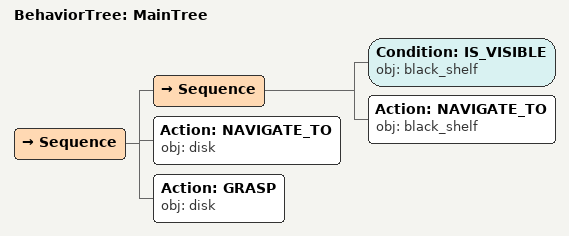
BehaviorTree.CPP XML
<root main_tree_to_execute="MainTree">
  <BehaviorTree ID="MainTree">
    <Sequence>
      <Sequence>
        <!-- Check black_shelf is visible before NAVIGATE_TO -->
        <Condition ID="IS_VISIBLE" obj="black_shelf" />
        <!-- Navigate to black_shelf -->
        <Action ID="NAVIGATE_TO" obj="black_shelf" />
      </Sequence>
      <!-- Navigate to disk -->
      <Action ID="NAVIGATE_TO" obj="disk" />
      <!-- Grasp disk -->
      <Action ID="GRASP" obj="disk" />
    </Sequence>
  </BehaviorTree>
</root>
